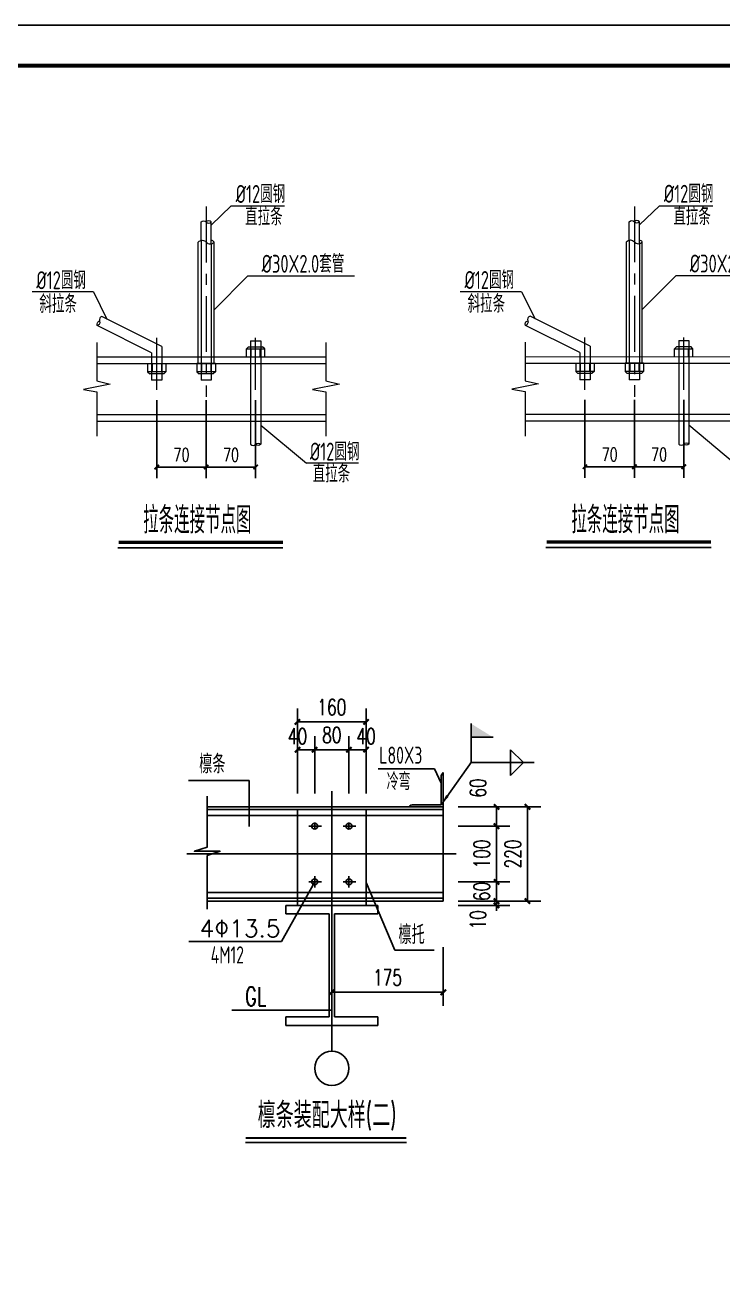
# Model space of a CAD drawing. Extents: x -17471 to 313636, y -71590 to 757901.
# Drawn here: x 205132 to 222294, y 727080 to 757901 of the extents above; entities that cross this region are included whole.
import ezdxf
from ezdxf.enums import TextEntityAlignment as Align

# ---------------------------------------------------------------- set-up
doc = ezdxf.new("R2010")
doc.units = 0
doc.header["$LTSCALE"] = 1000
doc.header["$MEASUREMENT"] = 0
for name, pattern in [('3', [5, 3, -2]), ('CENTER', [2, 1.25, -0.25, 0.25, -0.25]), ('HIDDENX2', [19.05, 12.7, -6.35])]:
    doc.linetypes.add(name, pattern=pattern)
for name, color, linetype in [('11', 3, 'Continuous'), ('1534', 7, 'Continuous'), ('ADIM', 3, 'Continuous'), ('AXIS', 3, 'Continuous'), ('PUB_DIM', 3, 'Continuous'), ('PUB_TITLE', 4, 'Continuous'), ('THICK', 6, 'Continuous'), ('THIN', 7, 'Continuous'), ('梁__虚线', 4, '3'), ('锚栓', 60, 'Continuous')]:
    doc.layers.add(name, color=color, linetype=linetype)
for name, color, linetype, lineweight in [('CB', 3, 'Continuous', 9), ('fu', 252, 'CENTER', 9), ('TEXT', 7, 'Continuous', 13), ('XU', 2, 'HIDDENX2', 9), ('ZHONG', 4, 'Continuous', 20)]:
    doc.layers.add(name, color=color, linetype=linetype, lineweight=lineweight)
doc.styles.add('_HZTXT', font='txt.shx', dxfattribs={"width": 0.7, "bigfont": 'hztxt.shx'})
doc.styles.add('_TCH_DIM_T3', font='SIMPLEX', dxfattribs={"width": 0.705882, "bigfont": 'GBCBIG'})
doc.styles.add('HZTXT', font='txt', dxfattribs={"width": 0.7, "height": 300, "bigfont": 'HZTXT'})
doc.styles.get("Standard").update_dxf_attribs({"font": 'gbenor.shx', "bigfont": 'gbcbig.shx'})
doc.styles.add('TSSD_NORM', font='Tssdeng.shx', dxfattribs={"width": 0.65, "bigfont": 'hztxt.shx'})
doc.styles.add('TSSD_REIN', font='Tssdeng.shx', dxfattribs={"width": 0.7, "bigfont": 'hztxt.shx'})
doc.dimstyles.new('_TCH_ARCH&&100', dxfattribs={"dimtxt": 297.5, "dimasz": 100, "dimexe": 250, "dimexo": 300, "dimgap": 126.25, "dimtad": 1, "dimdec": 0, "dimzin": 0, "dimdsep": 46, "dimtxsty": '_TCH_DIM_T3', "dimblk": 'ARCHTICK', "dimcen": 0.09, "dimclrt": 7, "dimazin": 2, "dimtfac": 1, "dimtdec": 0, "dimtix": 1, "dimtmove": 2, "dimatfit": 3, "dimfxl": 0, "dimtolj": 1, "dimtzin": 0, "dimarcsym": 0})
doc.dimstyles.new('_TCH_ARCH&&50', dxfattribs={"dimtxt": 148.75, "dimasz": 50, "dimexe": 125, "dimexo": 150, "dimgap": 63.125, "dimtad": 1, "dimdec": 0, "dimzin": 0, "dimdsep": 46, "dimtxsty": '_TCH_DIM_T3', "dimblk": 'ARCHTICK', "dimcen": 0.09, "dimclrt": 7, "dimazin": 2, "dimtfac": 1, "dimtdec": 0, "dimtix": 1, "dimtmove": 2, "dimatfit": 3, "dimfxl": 0, "dimtolj": 1, "dimtzin": 0, "dimarcsym": 0})

# ---------------------------------------------------------------- blocks, each defined once
blk = doc.blocks.new('_ArchTick')
at = {"color": 0, "linetype": 'ByBlock', "const_width": 0.4}
blk.add_lwpolyline([(-0.5, -0.5), (0.5, 0.5)], dxfattribs=at)
blk = doc.blocks.new('*D3147')
at = {"layer": 'Defpoints', "color": 0, "transparency": 16777216}
for p in [(8498569, -2274293), (8499674, -2274293), (8499674, -2276091)]:
    blk.add_point(p, dxfattribs=at)
at = {"layer": 'PUB_DIM', "color": 0, "lineweight": -2, "transparency": 16777216}
for p, q in [((8498569, -2274593), (8498569, -2276341)), ((8499674, -2274593), (8499674, -2276341)), ((8498569, -2276091), (8499674, -2276091))]:
    blk.add_line(p, q, dxfattribs=at)
at = {"layer": 'PUB_DIM', "color": 0, "lineweight": -2, "transparency": 16777216, "xscale": 100, "yscale": 100, "zscale": 100, "rotation": 180}
blk.add_blockref('_ArchTick', (8498569, -2276091), dxfattribs=at)
at = {"layer": 'PUB_DIM', "color": 0, "lineweight": -2, "transparency": 16777216, "xscale": 100, "yscale": 100, "zscale": 100}
blk.add_blockref('_ArchTick', (8499674, -2276091), dxfattribs=at)
at = {"layer": 'PUB_DIM', "color": 7, "transparency": 16777216, "insert": (8499122, -2275816), "char_height": 297.5, "attachment_point": 5, "style": '_TCH_DIM_T3'}
blk.add_mtext('\\A1;70', dxfattribs=at)
blk = doc.blocks.new('*D3148')
at = {"layer": 'Defpoints', "color": 0, "transparency": 16777216}
for p in [(8499674, -2274293), (8500780, -2274293), (8500780, -2276091)]:
    blk.add_point(p, dxfattribs=at)
at = {"layer": 'PUB_DIM', "color": 0, "lineweight": -2, "transparency": 16777216}
for p, q in [((8499674, -2274593), (8499674, -2276341)), ((8500780, -2274593), (8500780, -2276341)), ((8499674, -2276091), (8500780, -2276091))]:
    blk.add_line(p, q, dxfattribs=at)
at = {"layer": 'PUB_DIM', "color": 0, "lineweight": -2, "transparency": 16777216, "xscale": 100, "yscale": 100, "zscale": 100, "rotation": 180}
blk.add_blockref('_ArchTick', (8499674, -2276091), dxfattribs=at)
at = {"layer": 'PUB_DIM', "color": 0, "lineweight": -2, "transparency": 16777216, "xscale": 100, "yscale": 100, "zscale": 100}
blk.add_blockref('_ArchTick', (8500780, -2276091), dxfattribs=at)
at = {"layer": 'PUB_DIM', "color": 7, "transparency": 16777216, "insert": (8500227, -2275816), "char_height": 297.5, "attachment_point": 5, "style": '_TCH_DIM_T3'}
blk.add_mtext('\\A1;70', dxfattribs=at)
blk = doc.blocks.new('*D3149')
at = {"layer": 'Defpoints', "color": 0, "transparency": 16777216}
for p in [(8512697, -2273065), (8513803, -2273065), (8513803, -2274863)]:
    blk.add_point(p, dxfattribs=at)
at = {"layer": 'PUB_DIM', "color": 0, "lineweight": -2, "transparency": 16777216}
for p, q in [((8512697, -2273365), (8512697, -2275113)), ((8513803, -2273365), (8513803, -2275113)), ((8512697, -2274863), (8513803, -2274863))]:
    blk.add_line(p, q, dxfattribs=at)
at = {"layer": 'PUB_DIM', "color": 0, "lineweight": -2, "transparency": 16777216, "xscale": 100, "yscale": 100, "zscale": 100, "rotation": 180}
blk.add_blockref('_ArchTick', (8512697, -2274863), dxfattribs=at)
at = {"layer": 'PUB_DIM', "color": 0, "lineweight": -2, "transparency": 16777216, "xscale": 100, "yscale": 100, "zscale": 100}
blk.add_blockref('_ArchTick', (8513803, -2274863), dxfattribs=at)
at = {"layer": 'PUB_DIM', "color": 7, "transparency": 16777216, "insert": (8513250, -2274588), "char_height": 297.5, "attachment_point": 5, "style": '_TCH_DIM_T3'}
blk.add_mtext('\\A1;70', dxfattribs=at)
blk = doc.blocks.new('*D3150')
at = {"layer": 'Defpoints', "color": 0, "transparency": 16777216}
for p in [(8513803, -2273065), (8514908, -2273065), (8514908, -2274863)]:
    blk.add_point(p, dxfattribs=at)
at = {"layer": 'PUB_DIM', "color": 0, "lineweight": -2, "transparency": 16777216}
for p, q in [((8513803, -2273365), (8513803, -2275113)), ((8514908, -2273365), (8514908, -2275113)), ((8513803, -2274863), (8514908, -2274863))]:
    blk.add_line(p, q, dxfattribs=at)
at = {"layer": 'PUB_DIM', "color": 0, "lineweight": -2, "transparency": 16777216, "xscale": 100, "yscale": 100, "zscale": 100, "rotation": 180}
blk.add_blockref('_ArchTick', (8513803, -2274863), dxfattribs=at)
at = {"layer": 'PUB_DIM', "color": 0, "lineweight": -2, "transparency": 16777216, "xscale": 100, "yscale": 100, "zscale": 100}
blk.add_blockref('_ArchTick', (8514908, -2274863), dxfattribs=at)
at = {"layer": 'PUB_DIM', "color": 7, "transparency": 16777216, "insert": (8514355, -2274588), "char_height": 297.5, "attachment_point": 5, "style": '_TCH_DIM_T3'}
blk.add_mtext('\\A1;70', dxfattribs=at)
blk = doc.blocks.new('*D3084')
at = {"layer": 'Defpoints', "color": 0, "linetype": 'ByBlock', "transparency": 16777216}
for p in [(-2072019, -226194), (-2072179, -226753), (-2072019, -226753)]:
    blk.add_point(p, dxfattribs=at)
at = {"layer": 'PUB_DIM', "color": 0, "linetype": 'ByBlock', "lineweight": -2, "transparency": 16777216}
for p, q in [((-2072179, -226603), (-2072179, -226069)), ((-2072019, -226603), (-2072019, -226069)), ((-2072179, -226194), (-2072019, -226194))]:
    blk.add_line(p, q, dxfattribs=at)
at = {"layer": 'PUB_DIM', "color": 0, "linetype": 'ByBlock', "lineweight": -2, "transparency": 16777216, "xscale": 50, "yscale": 50, "zscale": 50, "rotation": 180}
blk.add_blockref('_ArchTick', (-2072179, -226194), dxfattribs=at)
at = {"layer": 'PUB_DIM', "color": 0, "linetype": 'ByBlock', "lineweight": -2, "transparency": 16777216, "xscale": 50, "yscale": 50, "zscale": 50}
blk.add_blockref('_ArchTick', (-2072019, -226194), dxfattribs=at)
at = {"layer": 'PUB_DIM', "color": 7, "linetype": 'ByBlock', "transparency": 16777216, "insert": (-2072179, -226069), "char_height": 148.8, "attachment_point": 5, "style": '_TCH_DIM_T3'}
blk.add_mtext('\\A1;40', dxfattribs=at)
blk = doc.blocks.new('*D3085')
at = {"layer": 'Defpoints', "color": 0, "linetype": 'ByBlock', "transparency": 16777216}
for p in [(-2071699, -226194), (-2072019, -226753), (-2071699, -226753)]:
    blk.add_point(p, dxfattribs=at)
at = {"layer": 'PUB_DIM', "color": 0, "linetype": 'ByBlock', "lineweight": -2, "transparency": 16777216}
for p, q in [((-2072019, -226603), (-2072019, -226069)), ((-2071699, -226603), (-2071699, -226069)), ((-2072019, -226194), (-2071699, -226194))]:
    blk.add_line(p, q, dxfattribs=at)
at = {"layer": 'PUB_DIM', "color": 0, "linetype": 'ByBlock', "lineweight": -2, "transparency": 16777216, "xscale": 50, "yscale": 50, "zscale": 50, "rotation": 180}
blk.add_blockref('_ArchTick', (-2072019, -226194), dxfattribs=at)
at = {"layer": 'PUB_DIM', "color": 0, "linetype": 'ByBlock', "lineweight": -2, "transparency": 16777216, "xscale": 50, "yscale": 50, "zscale": 50}
blk.add_blockref('_ArchTick', (-2071699, -226194), dxfattribs=at)
at = {"layer": 'PUB_DIM', "color": 7, "linetype": 'ByBlock', "transparency": 16777216, "insert": (-2071859, -226057), "char_height": 148.8, "attachment_point": 5, "style": '_TCH_DIM_T3'}
blk.add_mtext('\\A1;80', dxfattribs=at)
blk = doc.blocks.new('*D3086')
at = {"layer": 'Defpoints', "color": 0, "linetype": 'ByBlock', "transparency": 16777216}
for p in [(-2071539, -226194), (-2071699, -226753), (-2071539, -226753)]:
    blk.add_point(p, dxfattribs=at)
at = {"layer": 'PUB_DIM', "color": 0, "linetype": 'ByBlock', "lineweight": -2, "transparency": 16777216}
for p, q in [((-2071699, -226603), (-2071699, -226069)), ((-2071539, -226603), (-2071539, -226069)), ((-2071699, -226194), (-2071539, -226194))]:
    blk.add_line(p, q, dxfattribs=at)
at = {"layer": 'PUB_DIM', "color": 0, "linetype": 'ByBlock', "lineweight": -2, "transparency": 16777216, "xscale": 50, "yscale": 50, "zscale": 50, "rotation": 180}
blk.add_blockref('_ArchTick', (-2071699, -226194), dxfattribs=at)
at = {"layer": 'PUB_DIM', "color": 0, "linetype": 'ByBlock', "lineweight": -2, "transparency": 16777216, "xscale": 50, "yscale": 50, "zscale": 50}
blk.add_blockref('_ArchTick', (-2071539, -226194), dxfattribs=at)
at = {"layer": 'PUB_DIM', "color": 7, "linetype": 'ByBlock', "transparency": 16777216, "insert": (-2071539, -226069), "char_height": 148.8, "attachment_point": 5, "style": '_TCH_DIM_T3'}
blk.add_mtext('\\A1;40', dxfattribs=at)
blk = doc.blocks.new('*D3087')
at = {"layer": 'Defpoints', "color": 0, "linetype": 'ByBlock', "transparency": 16777216}
for p in [(-2071539, -225935), (-2072179, -226603), (-2071539, -226603)]:
    blk.add_point(p, dxfattribs=at)
at = {"layer": 'PUB_DIM', "color": 0, "linetype": 'ByBlock', "lineweight": -2, "transparency": 16777216}
for p, q in [((-2072179, -226453), (-2072179, -225810)), ((-2071539, -226453), (-2071539, -225810)), ((-2072179, -225935), (-2071539, -225935))]:
    blk.add_line(p, q, dxfattribs=at)
at = {"layer": 'PUB_DIM', "color": 0, "linetype": 'ByBlock', "lineweight": -2, "transparency": 16777216, "xscale": 50, "yscale": 50, "zscale": 50, "rotation": 180}
blk.add_blockref('_ArchTick', (-2072179, -225935), dxfattribs=at)
at = {"layer": 'PUB_DIM', "color": 0, "linetype": 'ByBlock', "lineweight": -2, "transparency": 16777216, "xscale": 50, "yscale": 50, "zscale": 50}
blk.add_blockref('_ArchTick', (-2071539, -225935), dxfattribs=at)
at = {"layer": 'PUB_DIM', "color": 7, "linetype": 'ByBlock', "transparency": 16777216, "insert": (-2071859, -225797), "char_height": 148.8, "attachment_point": 5, "style": '_TCH_DIM_T3'}
blk.add_mtext('\\A1;160', dxfattribs=at)
blk = doc.blocks.new('*D3088')
at = {"layer": 'Defpoints', "color": 0, "linetype": 'ByBlock', "transparency": 16777216}
for p in [(-2070831, -227607), (-2070831, -227647), (-2070322, -227607)]:
    blk.add_point(p, dxfattribs=at)
at = {"layer": 'PUB_DIM', "color": 0, "linetype": 'ByBlock', "lineweight": -2, "transparency": 16777216}
for p, q in [((-2070681, -227607), (-2070197, -227607)), ((-2070681, -227647), (-2070197, -227647)), ((-2070322, -227607), (-2070322, -227557)), ((-2070322, -227647), (-2070322, -227607)), ((-2070322, -227647), (-2070322, -227697))]:
    blk.add_line(p, q, dxfattribs=at)
at = {"layer": 'PUB_DIM', "color": 0, "linetype": 'ByBlock', "lineweight": -2, "transparency": 16777216, "xscale": 50, "yscale": 50, "zscale": 50}
for p, rotation in [((-2070322, -227607), 270), ((-2070322, -227647), 90)]:
    blk.add_blockref('_ArchTick', p, dxfattribs=dict(at, rotation=rotation))
at = {"layer": 'PUB_DIM', "color": 7, "linetype": 'ByBlock', "transparency": 16777216, "insert": (-2070495, -227782), "char_height": 148.8, "attachment_point": 5, "rotation": 90, "style": '_TCH_DIM_T3'}
blk.add_mtext('\\A1;10', dxfattribs=at)
blk = doc.blocks.new('*D3089')
at = {"layer": 'Defpoints', "color": 0, "linetype": 'ByBlock', "transparency": 16777216}
for p in [(-2070831, -227427), (-2070322, -227427), (-2070831, -227607)]:
    blk.add_point(p, dxfattribs=at)
at = {"layer": 'PUB_DIM', "color": 0, "linetype": 'ByBlock', "lineweight": -2, "transparency": 16777216}
for p, q in [((-2070681, -227427), (-2070197, -227427)), ((-2070322, -227427), (-2070322, -227377)), ((-2070322, -227607), (-2070322, -227427)), ((-2070681, -227607), (-2070197, -227607)), ((-2070322, -227607), (-2070322, -227657))]:
    blk.add_line(p, q, dxfattribs=at)
at = {"layer": 'PUB_DIM', "color": 0, "linetype": 'ByBlock', "lineweight": -2, "transparency": 16777216, "xscale": 50, "yscale": 50, "zscale": 50}
for p, rotation in [((-2070322, -227427), 270), ((-2070322, -227607), 90)]:
    blk.add_blockref('_ArchTick', p, dxfattribs=dict(at, rotation=rotation))
at = {"layer": 'PUB_DIM', "color": 7, "linetype": 'ByBlock', "transparency": 16777216, "insert": (-2070460, -227517), "char_height": 148.8, "attachment_point": 5, "rotation": 90, "style": '_TCH_DIM_T3'}
blk.add_mtext('\\A1;60', dxfattribs=at)
blk = doc.blocks.new('*D3090')
at = {"layer": 'Defpoints', "color": 0, "linetype": 'ByBlock', "transparency": 16777216}
for p in [(-2070831, -226907), (-2070322, -226907), (-2070831, -227427)]:
    blk.add_point(p, dxfattribs=at)
at = {"layer": 'PUB_DIM', "color": 0, "linetype": 'ByBlock', "lineweight": -2, "transparency": 16777216}
for p, q in [((-2070681, -226907), (-2070197, -226907)), ((-2070322, -227427), (-2070322, -226907)), ((-2070681, -227427), (-2070197, -227427))]:
    blk.add_line(p, q, dxfattribs=at)
at = {"layer": 'PUB_DIM', "color": 0, "linetype": 'ByBlock', "lineweight": -2, "transparency": 16777216, "xscale": 50, "yscale": 50, "zscale": 50}
for p, rotation in [((-2070322, -226907), 90), ((-2070322, -227427), 270)]:
    blk.add_blockref('_ArchTick', p, dxfattribs=dict(at, rotation=rotation))
at = {"layer": 'PUB_DIM', "color": 7, "linetype": 'ByBlock', "transparency": 16777216, "insert": (-2070460, -227167), "char_height": 148.8, "attachment_point": 5, "rotation": 90, "style": '_TCH_DIM_T3'}
blk.add_mtext('\\A1;100', dxfattribs=at)
blk = doc.blocks.new('*D3091')
at = {"layer": 'Defpoints', "color": 0, "linetype": 'ByBlock', "transparency": 16777216}
for p in [(-2070831, -226727), (-2070322, -226727), (-2070831, -226907)]:
    blk.add_point(p, dxfattribs=at)
at = {"layer": 'PUB_DIM', "color": 0, "linetype": 'ByBlock', "lineweight": -2, "transparency": 16777216}
for p, q in [((-2070681, -226727), (-2070197, -226727)), ((-2070322, -226907), (-2070322, -226727)), ((-2070681, -226907), (-2070197, -226907))]:
    blk.add_line(p, q, dxfattribs=at)
at = {"layer": 'PUB_DIM', "color": 0, "linetype": 'ByBlock', "lineweight": -2, "transparency": 16777216, "xscale": 50, "yscale": 50, "zscale": 50}
for p, rotation in [((-2070322, -226727), 90), ((-2070322, -226907), 270)]:
    blk.add_blockref('_ArchTick', p, dxfattribs=dict(at, rotation=rotation))
at = {"layer": 'PUB_DIM', "color": 7, "linetype": 'ByBlock', "transparency": 16777216, "insert": (-2070495, -226552), "char_height": 148.8, "attachment_point": 5, "rotation": 90, "style": '_TCH_DIM_T3'}
blk.add_mtext('\\A1;60', dxfattribs=at)
blk = doc.blocks.new('*D3092')
at = {"layer": 'Defpoints', "color": 0, "linetype": 'ByBlock', "transparency": 16777216}
for p in [(-2070831, -226727), (-2070033, -226727), (-2070831, -227607)]:
    blk.add_point(p, dxfattribs=at)
at = {"layer": 'PUB_DIM', "color": 0, "linetype": 'ByBlock', "lineweight": -2, "transparency": 16777216}
for p, q in [((-2070681, -226727), (-2069908, -226727)), ((-2070033, -227607), (-2070033, -226727)), ((-2070681, -227607), (-2069908, -227607))]:
    blk.add_line(p, q, dxfattribs=at)
at = {"layer": 'PUB_DIM', "color": 0, "linetype": 'ByBlock', "lineweight": -2, "transparency": 16777216, "xscale": 50, "yscale": 50, "zscale": 50}
for p, rotation in [((-2070033, -226727), 90), ((-2070033, -227607), 270)]:
    blk.add_blockref('_ArchTick', p, dxfattribs=dict(at, rotation=rotation))
at = {"layer": 'PUB_DIM', "color": 7, "linetype": 'ByBlock', "transparency": 16777216, "insert": (-2070170, -227167), "char_height": 148.8, "attachment_point": 5, "rotation": 90, "style": '_TCH_DIM_T3'}
blk.add_mtext('\\A1;220', dxfattribs=at)
blk = doc.blocks.new('*D3093')
at = {"layer": 'Defpoints', "color": 0, "linetype": 'ByBlock', "transparency": 16777216}
for p in [(-2071859, -227887), (-2070819, -227887), (-2070819, -228458)]:
    blk.add_point(p, dxfattribs=at)
at = {"layer": 'PUB_DIM', "color": 0, "linetype": 'ByBlock', "lineweight": -2, "transparency": 16777216}
for p, q in [((-2071859, -228037), (-2071859, -228583)), ((-2070819, -228037), (-2070819, -228583)), ((-2071859, -228458), (-2070819, -228458))]:
    blk.add_line(p, q, dxfattribs=at)
at = {"layer": 'PUB_DIM', "color": 0, "linetype": 'ByBlock', "lineweight": -2, "transparency": 16777216, "xscale": 50, "yscale": 50, "zscale": 50, "rotation": 180}
blk.add_blockref('_ArchTick', (-2071859, -228458), dxfattribs=at)
at = {"layer": 'PUB_DIM', "color": 0, "linetype": 'ByBlock', "lineweight": -2, "transparency": 16777216, "xscale": 50, "yscale": 50, "zscale": 50}
blk.add_blockref('_ArchTick', (-2070819, -228458), dxfattribs=at)
at = {"layer": 'PUB_DIM', "color": 7, "linetype": 'ByBlock', "transparency": 16777216, "insert": (-2071339, -228320), "char_height": 148.8, "attachment_point": 5, "style": '_TCH_DIM_T3'}
blk.add_mtext('\\A1;175', dxfattribs=at)
blk = doc.blocks.new('4b')
at = {"layer": '11', "color": 7}
blk.add_line((8497697.8, -2277899.5), (8501387.8, -2277899.5), dxfattribs=at)
at = {"layer": 'CB'}
for p, q in [((8500232.3, -2270254.6), (8499788.8, -2270680.7)), ((8497153.5, -2272177.1), (8497455.9, -2272781.9)), ((8497230.8, -2273306.1), (8497230.8, -2274165.7)), ((8502351.3, -2273306.1), (8502351.3, -2274165.7)), ((8497230.8, -2274165.7), (8497530.9, -2274237.3)), ((8502351.3, -2274165.7), (8502651.3, -2274237.3)), ((8497530.9, -2274237.3), (8496932.7, -2274358)), ((8496932.7, -2274358), (8497230.8, -2274411.2)), ((8497230.8, -2274411.2), (8497230.8, -2275403.9)), ((8502651.3, -2274237.3), (8502053.2, -2274358)), ((8502053.2, -2274358), (8502351.3, -2274411.2)), ((8502351.3, -2274411.2), (8502351.3, -2275403.9)), ((8500893.2, -2275155.9), (8501913.2, -2276008.6))]:
    blk.add_line(p, q, dxfattribs=at)
for points in [[(8500232.3, -2270254.6), (8500232.3, -2270254.6), (8500232.3, -2270254.6), (8501427.5, -2270254.6)], [(8499851.2, -2272574), (8500607.8, -2271815.8), (8500607.8, -2271815.8), (8502986.4, -2271815.8)], [(8497153.5, -2272177.1), (8497153.5, -2272177.1), (8497153.5, -2272177.1), (8495782.7, -2272177.1)], [(8503081.8, -2276008.6), (8503081.8, -2276008.6), (8503081.8, -2276008.6), (8501913.2, -2276008.6)]]:
    blk.add_lwpolyline(points, dxfattribs=at)
at = {"layer": 'fu'}
for p, q in [((8499674.2, -2270268.7), (8499674.2, -2274525.3)), ((8498569, -2274366.9), (8498569, -2273202.8)), ((8500779.5, -2274366.9), (8500779.5, -2273202.8))]:
    blk.add_line(p, q, dxfattribs=at)
at = {"layer": 'THICK', "linetype": 'Continuous', "const_width": 75}
blk.add_lwpolyline([(8497714.7, -2277774), (8501387.8, -2277774)], dxfattribs=at)
at = {"layer": 'XU', "ltscale": 2000}
for p, q in [((8499559.6, -2271023), (8499559.6, -2274008.1)), ((8499788.8, -2271099.6), (8499788.8, -2274008.1)), ((8497230.8, -2273776.2), (8502351.3, -2273776.2)), ((8497230.8, -2274915), (8502351.3, -2274915))]:
    blk.add_line(p, q, dxfattribs=at)
at = {"layer": 'ZHONG'}
for p, q in [((8499559.6, -2271023), (8499559.6, -2270610.9)), ((8499788.8, -2271099.6), (8499788.8, -2270610.9)), ((8499497.2, -2273776.2), (8499497.2, -2271061.3)), ((8499851.2, -2273776.2), (8499851.2, -2271061.3)), ((8498683.6, -2273395.8), (8497342.7, -2272725.3)), ((8498454.4, -2273537.4), (8497240.2, -2272930.3)), ((8500665.8, -2273267.2), (8500665.8, -2273776.2)), ((8500665.8, -2273267.2), (8500893.2, -2273267.2)), ((8500893.2, -2273267.2), (8500893.2, -2273776.2)), ((8497230.8, -2273629.1), (8502351.3, -2273624.1)), ((8498454.4, -2273537.4), (8498454.4, -2274008.4)), ((8498683.6, -2273395.8), (8498683.6, -2274008.4)), ((8500574.9, -2273451.9), (8500623.1, -2273403.7)), ((8500574.9, -2273451.9), (8500984.1, -2273451.9)), ((8500574.9, -2273633.8), (8500574.9, -2273451.9)), ((8500623.1, -2273403.7), (8500935.9, -2273403.7)), ((8500677.2, -2273633.8), (8500677.2, -2273451.9)), ((8500881.8, -2273633.8), (8500881.8, -2273451.9)), ((8500984.1, -2273451.9), (8500935.9, -2273403.7)), ((8500984.1, -2273633.8), (8500984.1, -2273451.9)), ((8498362.7, -2273776.4), (8498362.7, -2273959.8)), ((8498465.8, -2273776.4), (8498465.8, -2273959.8)), ((8498672.1, -2273776.4), (8498672.1, -2273959.8)), ((8498775.2, -2273776.4), (8498775.2, -2273959.8)), ((8499880.5, -2273776.2), (8499468, -2273776.2)), ((8499468, -2273776.2), (8499468, -2273959.5)), ((8499571.1, -2273776.2), (8499571.1, -2273959.5)), ((8499777.4, -2273776.2), (8499777.4, -2273959.5)), ((8499880.5, -2273776.2), (8499880.5, -2273959.5)), ((8500665.8, -2273776.2), (8500665.8, -2275089.4)), ((8500893.2, -2273776.2), (8500893.2, -2275089.4)), ((8498362.7, -2273959.8), (8498411.3, -2274008.4)), ((8498775.2, -2273959.8), (8498362.7, -2273959.8)), ((8498726.6, -2274008.4), (8498411.3, -2274008.4)), ((8498454.4, -2274008.4), (8498454.4, -2274145.9)), ((8498683.6, -2274145.9), (8498454.4, -2274145.9)), ((8498683.6, -2274008.4), (8498683.6, -2274145.9)), ((8498775.2, -2273959.8), (8498726.6, -2274008.4)), ((8499880.5, -2273959.5), (8499468, -2273959.5)), ((8499468, -2273959.5), (8499516.6, -2274008.1)), ((8499831.9, -2274008.1), (8499516.6, -2274008.1)), ((8499559.6, -2274008.1), (8499559.6, -2274145.7)), ((8499788.8, -2274145.7), (8499559.6, -2274145.7)), ((8499788.8, -2274008.1), (8499788.8, -2274145.7)), ((8499880.5, -2273959.5), (8499831.9, -2274008.1)), ((8497230.8, -2275066.6), (8502351.3, -2275066.6)), ((8500665.8, -2275066.6), (8500665.8, -2275582.4)), ((8500893.2, -2275066.6), (8500893.2, -2275582.5))]:
    blk.add_line(p, q, dxfattribs=at)
for points in [[(8499559.6, -2270610.9, -0.45), (8499673.3, -2270611, 0.45), (8499787, -2270611, 0.45), (8499673.3, -2270611)], [(8499497.2, -2271061.3, -0.4666756), (8499674.2, -2271061.3, 0.466665), (8499851.2, -2271061.3, 0.1627266), (8499788.8, -2271023)], [(8497342.7, -2272725.3, 0.45), (8497291.4, -2272827.8, -0.45), (8497240.2, -2272930.3, -0.45), (8497291.4, -2272827.8)], [(8500665.8, -2275582.4, 0.45), (8500779.5, -2275582.5, -0.45), (8500893.2, -2275582.5, -0.45), (8500779.5, -2275582.5)]]:
    blk.add_lwpolyline(points, format="xyb", dxfattribs=at)
at = {"layer": '11', "color": 7, "width": 0.8}
blk.add_text('拉条连接节点图', height=600, dxfattribs=at).set_placement((8499475.8, -2277278.2), align=Align.MIDDLE_CENTER)
at = {"layer": 'TEXT', "ltscale": 99, "style": 'TSSD_REIN', "width": 0.7}
for s, p in [('直拉条', (8500963.8, -2270490.3)), ('斜拉条', (8496364.9, -2272445.6)), ('直拉条', (8502474.2, -2276236.3))]:
    blk.add_text(s, height=400, dxfattribs=at).set_placement(p, align=Align.MIDDLE_CENTER)
at = {"layer": 'TEXT', "ltscale": 99, "char_height": 400, "attachment_point": 5, "style": 'TSSD_REIN'}
for s, insert in [('%%C12圆钢', (8500886.8, -2269986.1)), ('%%C30X2.0套管', (8501836.9, -2271547.5)), ('%%C12圆钢', (8496430.9, -2271914.8)), ('%%C12圆钢', (8502545.7, -2275746.2))]:
    blk.add_mtext(s, dxfattribs=dict(at, insert=insert))
at = {"layer": 'PUB_DIM'}
for p1, p2, picture, middle in [((8498569, -2274292.7), (8499674.2, -2274292.7), '*D3147', (8499121.6, -2275815.6)), ((8499674.2, -2274292.7), (8500779.5, -2274292.7), '*D3148', (8500226.9, -2275815.6))]:
    dim = blk.add_aligned_dim(p1=p1, p2=p2, distance=-1797.8, text='70', dimstyle='_TCH_ARCH&&100', dxfattribs=at)
    dim.commit()
    dim.dimension.update_dxf_attribs({"geometry": picture, "text_midpoint": middle})
blk = doc.blocks.new('4c')
at = {"layer": '11', "color": 7}
blk.add_line((8511826.1, -2276671.7), (8515516.1, -2276671.7), dxfattribs=at)
at = {"layer": 'CB'}
for p, q in [((8514360.6, -2269026.7), (8513917.2, -2269452.8)), ((8511281.8, -2270949.3), (8511584.2, -2271554.1)), ((8511359.2, -2272078.3), (8511359.2, -2272937.9)), ((8516479.6, -2272078.3), (8516479.6, -2272937.9)), ((8511659.2, -2273009.5), (8511061.1, -2273130.2)), ((8511359.2, -2272937.9), (8511659.2, -2273009.5)), ((8516779.7, -2273009.5), (8516181.5, -2273130.2)), ((8516479.6, -2272937.9), (8516779.7, -2273009.5)), ((8511061.1, -2273130.2), (8511359.2, -2273183.4)), ((8511359.2, -2273183.4), (8511359.2, -2274176.1)), ((8516181.5, -2273130.2), (8516479.6, -2273183.4)), ((8516479.6, -2273183.4), (8516479.6, -2274176.1)), ((8515021.5, -2273928), (8516041.5, -2274780.7))]:
    blk.add_line(p, q, dxfattribs=at)
for points in [[(8514360.6, -2269026.7), (8514360.6, -2269026.7), (8514360.6, -2269026.7), (8515555.9, -2269026.7)], [(8513979.6, -2271346.2), (8514736.1, -2270588), (8514736.1, -2270588), (8517114.8, -2270588)], [(8511281.8, -2270949.3), (8511281.8, -2270949.3), (8511281.8, -2270949.3), (8509911, -2270949.3)], [(8517210.1, -2274780.7), (8517210.1, -2274780.7), (8517210.1, -2274780.7), (8516041.5, -2274780.7)]]:
    blk.add_lwpolyline(points, dxfattribs=at)
at = {"layer": 'fu'}
for p, q in [((8513802.6, -2269040.8), (8513802.6, -2273297.5)), ((8512697.3, -2273139.1), (8512697.3, -2271975)), ((8514907.8, -2273139.1), (8514907.8, -2271975))]:
    blk.add_line(p, q, dxfattribs=at)
at = {"layer": 'THICK', "linetype": 'Continuous', "const_width": 75}
blk.add_lwpolyline([(8511843.1, -2276546.2), (8515516.1, -2276546.2)], dxfattribs=at)
at = {"layer": 'XU', "ltscale": 2000}
for p, q in [((8513688, -2269795.2), (8513688, -2272780.3)), ((8513917.2, -2269871.8), (8513917.2, -2272780.3)), ((8511359.2, -2272548.3), (8516479.6, -2272548.3)), ((8511359.2, -2273687.2), (8516479.6, -2273687.2))]:
    blk.add_line(p, q, dxfattribs=at)
at = {"layer": 'ZHONG'}
for p, q in [((8513688, -2269795.2), (8513688, -2269383.1)), ((8513917.2, -2269871.8), (8513917.2, -2269383.1)), ((8513625.6, -2272548.3), (8513625.6, -2269833.5)), ((8513979.6, -2272548.3), (8513979.6, -2269833.5)), ((8512582.7, -2272309.6), (8511368.5, -2271702.5)), ((8512811.9, -2272167.9), (8511471, -2271497.5)), ((8512811.9, -2272167.9), (8512811.9, -2272780.5)), ((8514703.2, -2272224), (8514751.4, -2272175.8)), ((8514703.2, -2272224), (8515112.5, -2272224)), ((8514703.2, -2272405.9), (8514703.2, -2272224)), ((8514751.4, -2272175.8), (8515064.2, -2272175.8)), ((8514794.2, -2272039.4), (8514794.2, -2272548.3)), ((8514794.2, -2272039.4), (8515021.5, -2272039.4)), ((8514805.5, -2272405.9), (8514805.5, -2272224)), ((8515010.2, -2272405.9), (8515010.2, -2272224)), ((8515021.5, -2272039.4), (8515021.5, -2272548.3)), ((8515112.5, -2272224), (8515064.2, -2272175.8)), ((8515112.5, -2272405.9), (8515112.5, -2272224)), ((8511359.2, -2272401.3), (8516479.6, -2272396.3)), ((8512582.7, -2272309.6), (8512582.7, -2272780.5)), ((8512491, -2272548.6), (8512491, -2272731.9)), ((8512491, -2272731.9), (8512539.6, -2272780.5)), ((8512903.6, -2272731.9), (8512491, -2272731.9)), ((8512854.9, -2272780.5), (8512539.6, -2272780.5)), ((8512582.7, -2272780.5), (8512582.7, -2272918)), ((8512594.2, -2272548.6), (8512594.2, -2272731.9)), ((8512800.4, -2272548.6), (8512800.4, -2272731.9)), ((8512811.9, -2272780.5), (8512811.9, -2272918)), ((8512903.6, -2272731.9), (8512854.9, -2272780.5)), ((8512903.6, -2272548.6), (8512903.6, -2272731.9)), ((8514008.8, -2272548.3), (8513596.3, -2272548.3)), ((8513596.3, -2272548.3), (8513596.3, -2272731.7)), ((8514008.8, -2272731.7), (8513596.3, -2272731.7)), ((8513596.3, -2272731.7), (8513644.9, -2272780.3)), ((8513960.2, -2272780.3), (8513644.9, -2272780.3)), ((8513688, -2272780.3), (8513688, -2272917.8)), ((8513699.4, -2272548.3), (8513699.4, -2272731.7)), ((8513905.7, -2272548.3), (8513905.7, -2272731.7)), ((8513917.2, -2272780.3), (8513917.2, -2272917.8)), ((8514008.8, -2272731.7), (8513960.2, -2272780.3)), ((8514008.8, -2272548.3), (8514008.8, -2272731.7)), ((8514794.2, -2272548.3), (8514794.2, -2273861.6)), ((8515021.5, -2272548.3), (8515021.5, -2273861.6)), ((8512811.9, -2272918), (8512582.7, -2272918)), ((8513917.2, -2272917.8), (8513688, -2272917.8)), ((8511359.2, -2273838.7), (8516479.6, -2273838.7)), ((8514794.2, -2273838.7), (8514794.2, -2274354.6)), ((8515021.5, -2273838.7), (8515021.5, -2274354.6))]:
    blk.add_line(p, q, dxfattribs=at)
for points in [[(8513688, -2269383.1, -0.45), (8513801.7, -2269383.1, 0.45), (8513915.3, -2269383.1, 0.45), (8513801.7, -2269383.1)], [(8513625.6, -2269833.5, -0.4666756), (8513802.6, -2269833.5, 0.466665), (8513979.6, -2269833.5, 0.1627266), (8513917.2, -2269795.2)], [(8511471, -2271497.5, 0.45), (8511419.8, -2271600, -0.45), (8511368.5, -2271702.5, -0.45), (8511419.8, -2271600)], [(8514794.2, -2274354.6, 0.45), (8514907.8, -2274354.6, -0.45), (8515021.5, -2274354.6, -0.45), (8514907.8, -2274354.6)]]:
    blk.add_lwpolyline(points, format="xyb", dxfattribs=at)
at = {"layer": '11', "color": 7, "width": 0.8}
blk.add_text('拉条连接节点图', height=600, dxfattribs=at).set_placement((8513604.1, -2276050.3), align=Align.MIDDLE_CENTER)
at = {"layer": 'TEXT', "ltscale": 99, "style": 'TSSD_REIN', "width": 0.7}
for s, p in [('直拉条', (8515092.1, -2269262.4)), ('斜拉条', (8510493.2, -2271217.7)), ('直拉条', (8516602.6, -2275008.5))]:
    blk.add_text(s, height=400, dxfattribs=at).set_placement(p, align=Align.MIDDLE_CENTER)
at = {"layer": 'TEXT', "ltscale": 99, "char_height": 400, "attachment_point": 5, "style": 'TSSD_REIN'}
for s, insert in [('%%C12圆钢', (8515015.1, -2268758.3)), ('%%C30X2.0套管', (8515965.2, -2270319.7)), ('%%C12圆钢', (8510559.2, -2270686.9)), ('%%C12圆钢', (8516674.1, -2274518.3))]:
    blk.add_mtext(s, dxfattribs=dict(at, insert=insert))
at = {"layer": 'PUB_DIM'}
for p1, p2, picture, middle in [((8512697.3, -2273064.9), (8513802.6, -2273064.9), '*D3149', (8513249.9, -2274587.7)), ((8513802.6, -2273064.9), (8514907.8, -2273064.9), '*D3150', (8514355.2, -2274587.7))]:
    dim = blk.add_aligned_dim(p1=p1, p2=p2, distance=-1797.8, text='70', dimstyle='_TCH_ARCH&&100', dxfattribs=at)
    dim.commit()
    dim.dimension.update_dxf_attribs({"geometry": picture, "text_midpoint": middle})
blk = doc.blocks.new('4523542342')
at = {"layer": 'ADIM'}
blk.add_hatch(color=256, dxfattribs=at).paths.add_polyline_path([(-2070354.3, -226077.9), (-2070560.1, -226077.9), (-2070560.1, -225950.8)])
blk.add_circle((-2071859, -229167.8), 160)
for p, q in [((-2070560.1, -226314.5), (-2070560.1, -225950.8)), ((-2070560.1, -226314.5), (-2070560.1, -225950.8)), ((-2070354.3, -226077.9), (-2070560.1, -226077.9)), ((-2070190.9, -226194.5), (-2070070.9, -226314.5)), ((-2070190.9, -226434.5), (-2070190.9, -226194.5)), ((-2070902, -226372.3), (-2071426.7, -226372.3)), ((-2070839, -226505.8), (-2070902, -226372.3)), ((-2070839, -226707.4), (-2070551.6, -226302.6)), ((-2070560.1, -226314.5), (-2069971.5, -226314.5)), ((-2070070.9, -226314.5), (-2070190.9, -226434.5)), ((-2073197.6, -226480.3), (-2072629.7, -226480.3)), ((-2072629.7, -226912.3), (-2072629.7, -226480.3)), ((-2070819, -226727.4), (-2070819, -227607.4)), ((-2072019, -227427.4), (-2072328.8, -227985.2)), ((-2071539, -227433.9), (-2071272.4, -228063.7)), ((-2072328.8, -227985.2), (-2073191.9, -227985.2)), ((-2071272.4, -228063.7), (-2070905.2, -228063.7)), ((-2071859, -228626.2), (-2072791.7, -228626.2))]:
    blk.add_line(p, q, dxfattribs=at)
blk.add_lwpolyline([(-2070839, -226707.4, 0, 28, 0), (-2070781.1, -226625.9, 28, 28, 0)], format="xyseb", dxfattribs=at)
at = {"layer": 'AXIS', "ltscale": 10}
for p, q in [((-2071859, -226580.5), (-2071859, -229007.8)), ((-2073212.3, -227167.4), (-2070700.2, -227167.4))]:
    blk.add_line(p, q, dxfattribs=at)
at = {"layer": 'THICK', "linetype": 'Continuous', "const_width": 18}
blk.add_lwpolyline([(-2072663.7, -229818.8), (-2071163.7, -229818.8)], dxfattribs=at)
at = {"layer": 'THIN'}
for p, q in [((-2073021.2, -226727.4), (-2070819, -226727.4)), ((-2070819, -226727.4), (-2070819, -227607.4)), ((-2073021.2, -226807.4), (-2070819, -226807.4)), ((-2073021.2, -227527.4), (-2070819, -227527.4)), ((-2073021.2, -227607.4), (-2070819, -227607.4)), ((-2072287.9, -227647.4), (-2071430.2, -227647.4)), ((-2072287.9, -227647.4), (-2072287.9, -227727.4)), ((-2071430.2, -227647.4), (-2071430.2, -227727.4)), ((-2072287.9, -227727.4), (-2071883, -227727.4)), ((-2071883, -227727.4), (-2071883, -228687.4)), ((-2071835, -227727.4), (-2071430.2, -227727.4)), ((-2071835, -227727.4), (-2071835, -228687.4)), ((-2072287.9, -228687.4), (-2071883, -228687.4)), ((-2072287.9, -228687.4), (-2072287.9, -228767.4)), ((-2071835, -228687.4), (-2071430.2, -228687.4)), ((-2071430.2, -228687.4), (-2071430.2, -228767.4)), ((-2072287.9, -228767.4), (-2071430.2, -228767.4))]:
    blk.add_line(p, q, dxfattribs=at)
for points in [[(-2070819, -226407.4), (-2070819, -226727.4), (-2071139, -226727.4)], [(-2073021.2, -227683), (-2073021.2, -227182.4), (-2072901.2, -227142.4), (-2073141.2, -227142.4), (-2073021.2, -227102.4), (-2073021.2, -226628.4)]]:
    blk.add_lwpolyline(points, dxfattribs=at)
for points in [[(-2070839, -226707.4), (-2070839, -226447.4, -0.236068), (-2070819, -226407.4)], [(-2070839, -226707.4), (-2071099, -226707.4, 0.236068), (-2071139, -226727.4)]]:
    blk.add_lwpolyline(points, format="xyb", dxfattribs=at)
at = {"layer": 'THIN', "linetype": 'Continuous'}
blk.add_lwpolyline([(-2072663.7, -229858.8), (-2071163.7, -229858.8)], dxfattribs=at)
at = {"layer": '梁__虚线'}
for p, q in [((-2073021.2, -226752.6), (-2070819, -226752.6)), ((-2072179, -226752.6), (-2072179, -227578.2)), ((-2071539, -226752.6), (-2071539, -227578.2)), ((-2073021.2, -227578.2), (-2070819, -227578.2))]:
    blk.add_line(p, q, dxfattribs=at)
at = {"layer": '锚栓'}
for p, q in [((-2072073.9, -226907.4), (-2071954.4, -226907.4)), ((-2072019, -226872.8), (-2072019, -226939.8)), ((-2071753.9, -226907.4), (-2071634.4, -226907.4)), ((-2071699, -226872.8), (-2071699, -226939.8)), ((-2072073.9, -227427.4), (-2071954.4, -227427.4)), ((-2072019, -227373.4), (-2072019, -227480.4)), ((-2071753.9, -227427.4), (-2071634.4, -227427.4)), ((-2071699, -227373.4), (-2071699, -227480.4)), ((-2072179, -227576.2), (-2072179, -227607.4)), ((-2072179, -227607.4), (-2072179, -227647.4)), ((-2071539, -227578.2), (-2071539, -227607.4)), ((-2071539, -227607.4), (-2071539, -227647.4))]:
    blk.add_line(p, q, dxfattribs=at)
for centre in [(-2072019, -226907.4), (-2071699, -226907.4), (-2072019, -227427.4), (-2071699, -227427.4)]:
    blk.add_circle(centre, 28.1, dxfattribs=at)
at = {"layer": 'TEXT', "width": 0.7}
for s, height, style, p in [('L80X3', 160, 'TSSD_NORM', (-2071416.7, -226325.2)), ('冷弯', 160, 'TSSD_REIN', (-2071347.8, -226571.4)), ('檩托', 175, '_HZTXT', (-2071237.1, -228007.9)), ('GL', 175, '_HZTXT', (-2072669.1, -228584.4)), ('檩条装配大样(二)', 240, 'TSSD_REIN', (-2072550.5, -229726.1))]:
    blk.add_text(s, height=height, dxfattribs=dict(at, style=style)).set_placement(p)
at = {"layer": 'TEXT', "style": 'TSSD_NORM', "width": 0.7}
blk.add_attdef('轴', text='', height=240, dxfattribs=at).set_placement((-2071865.2, -229167.3), align=Align.MIDDLE)
at = {"layer": 'THIN', "width": 0.7}
for s, height, style, p in [('檩条', 175, '_HZTXT', (-2073096.5, -226414.9)), ('4M12', 160, 'TSSD_REIN', (-2072989.3, -228188.9))]:
    blk.add_text(s, height=height, dxfattribs=dict(at, style=style)).set_placement(p)
at = {"layer": 'THIN', "style": 'HZTXT'}
blk.add_text('4%%13013.5', height=160, dxfattribs=at).set_placement((-2073091.2, -227942.3))
at = {"layer": 'PUB_DIM', "color": 0, "linetype": 'ByBlock'}
for p1, p2, distance, text, picture, middle in [((-2072179, -226602.6), (-2071539, -226602.6), 667.7, '160', '*D3087', (-2071859, -225797.4)), ((-2072019, -226752.6), (-2071699, -226752.6), 558.4, '80', '*D3085', (-2071859, -226056.7)), ((-2070830.6, -227607.4), (-2070830.6, -226727.4), -798, '220', '*D3092', (-2070170.1, -227167.4)), ((-2070830.6, -227427.4), (-2070830.6, -226907.4), -508.4, '100', '*D3090', (-2070459.7, -227167.4)), ((-2070830.6, -227607.4), (-2070830.6, -227427.4), -508.4, '60', '*D3089', (-2070459.7, -227517.4)), ((-2071859, -227887.2), (-2070819, -227887.2), -570.7, '175', '*D3093', (-2071339, -228320.4))]:
    dim = blk.add_aligned_dim(p1=p1, p2=p2, distance=distance, text=text, dimstyle='_TCH_ARCH&&50', dxfattribs=at)
    dim.commit()
    dim.dimension.update_dxf_attribs({"geometry": picture, "text_midpoint": middle})
for base, p1, p2, angle, text, picture, middle in [((-2072019, -226194.2), (-2072179, -226752.6), (-2072019, -226752.6), 0, '40', '*D3084', (-2072179, -226069.2)), ((-2071539, -226194.2), (-2071699, -226752.6), (-2071539, -226752.6), 0, '40', '*D3086', (-2071539, -226069.2)), ((-2070322.2, -226727.4), (-2070830.6, -226907.4), (-2070830.6, -226727.4), 90, '60', '*D3091', (-2070494.7, -226552.4)), ((-2070322.2, -227607.4), (-2070830.6, -227647.4), (-2070830.6, -227607.4), 90, '10', '*D3088', (-2070494.7, -227782.4))]:
    dim = blk.add_linear_dim(base=base, p1=p1, p2=p2, angle=angle, text=text, dimstyle='_TCH_ARCH&&50', dxfattribs=at)
    dim.commit()
    dim.dimension.update_dxf_attribs({"geometry": picture, "text_midpoint": middle, "dimtype": 161})

msp = doc.modelspace()

# ---------------------------------------------------------------- linework, layer by layer
at = {"layer": 'PUB_TITLE'}
msp.add_lwpolyline([(187535.9, 698500.8), (271635.9, 698500.8), (271635.9, 757900.8), (187535.9, 757900.8)], close=True, dxfattribs=at)
at = {"layer": 'PUB_TITLE', "const_width": 100}
msp.add_lwpolyline([(190035.9, 699500.8), (270635.9, 699500.8), (270635.9, 756900.8), (190035.9, 756900.8)], close=True, dxfattribs=at)

# ---------------------------------------------------------------- block references
at = {"xscale": 1.100166666666667, "yscale": 1.100166666666667, "zscale": 1.100166666666667}
for name, p in [('4b', (-9141471.9, 3251108.4)), ('4c', (-9146485.3, 3249763.3))]:
    msp.add_blockref(name, p, dxfattribs=at)
at = {"layer": '1534', "color": 0, "linetype": 'ByBlock', "xscale": 2.635815972271318, "yscale": 2.635815972271318, "zscale": 2.635815972271318}
msp.add_blockref('4523542342', (5673714.9, 1336280.5), dxfattribs=at)

doc.saveas('drawing.dxf')
